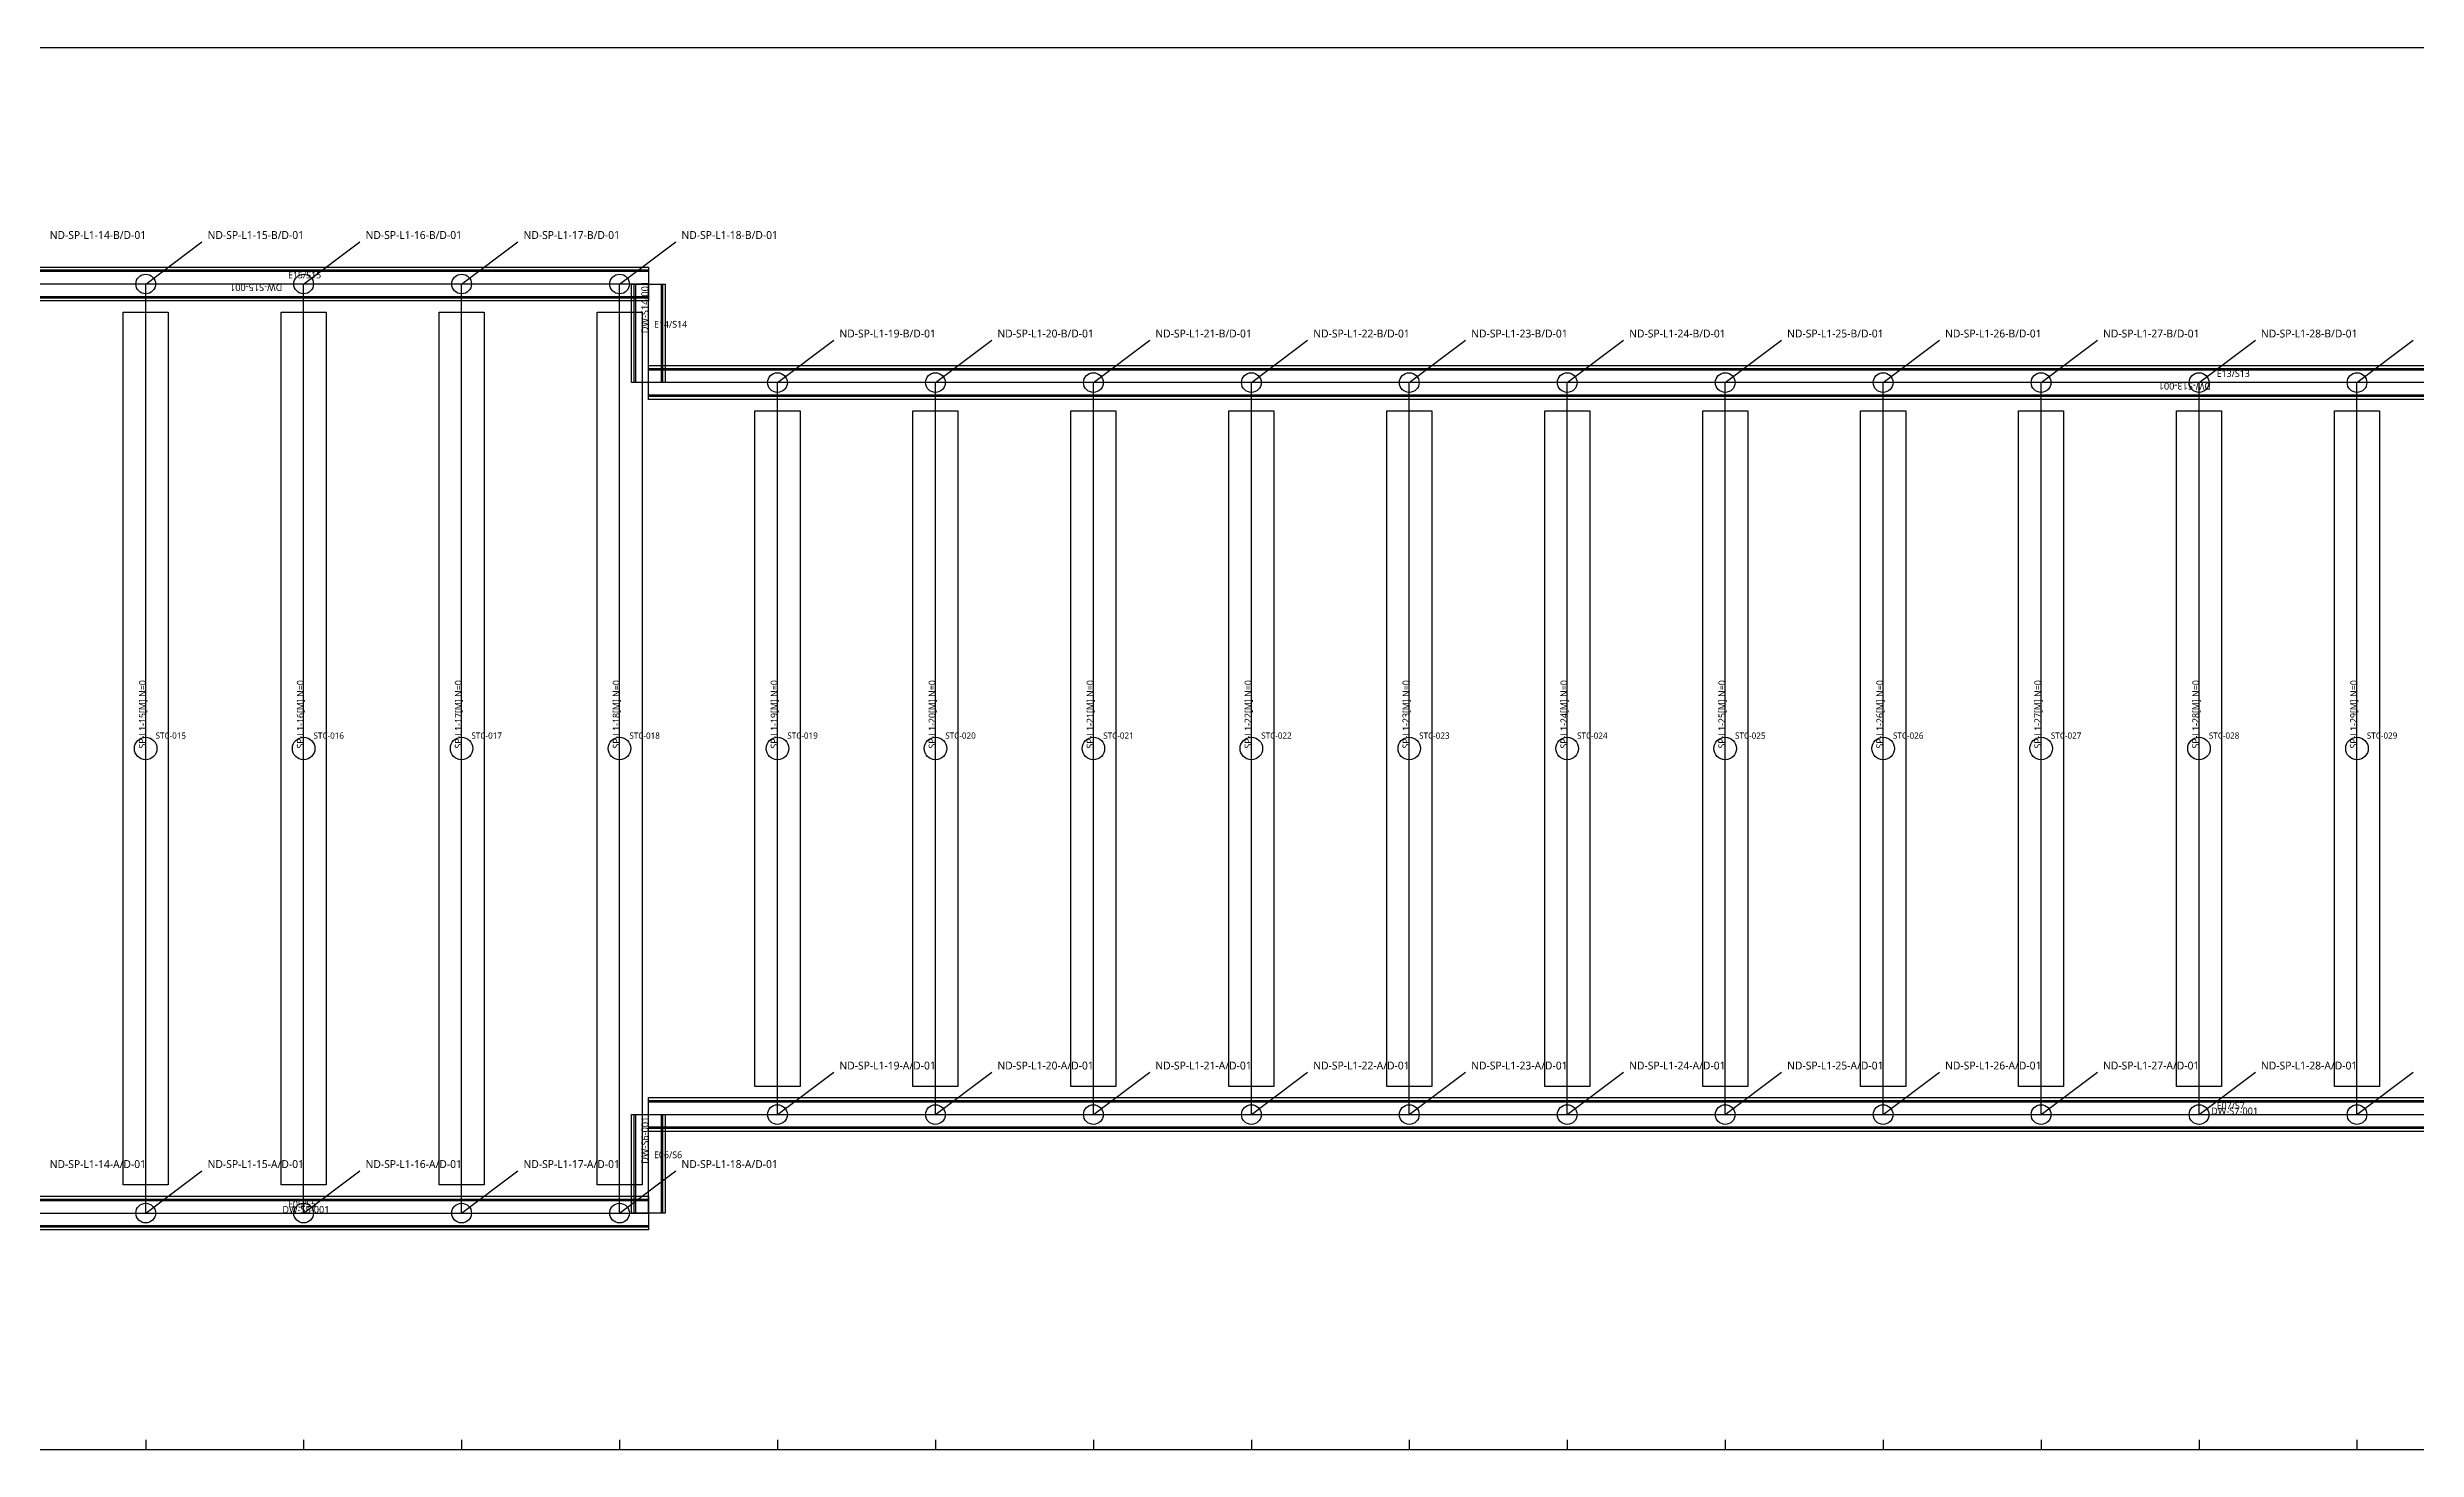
# Model space of a CAD drawing. Header units: millimetres. Extents: x -115600 to 213125, y -36808 to 24904.
# Drawn here: x -34345 to 49801, y -24902 to 24904 of the extents above; entities that cross this region are included whole.
import ezdxf

# ---------------------------------------------------------------- set-up
doc = ezdxf.new("R2010")
doc.units = ezdxf.units.MM
for name, color, linetype in [('PIT_COLUMN', 4, 'CONTINUOUS'), ('PIT_DIM', 5, 'CONTINUOUS'), ('PIT_EXCAVATION', 2, 'CONTINUOUS'), ('PIT_LEADER', 6, 'CONTINUOUS'), ('PIT_NODE', 4, 'CONTINUOUS'), ('PIT_RIGID_ARM', 4, 'CONTINUOUS'), ('PIT_SUPPORT_L01_MAIN', 1, 'CONTINUOUS'), ('PIT_SUPPORT_L01_MAIN_CL', 1, 'CONTINUOUS'), ('PIT_TEXT', 7, 'CONTINUOUS'), ('PIT_WALE_CL', 7, 'CONTINUOUS'), ('PIT_WALE_L00', 1, 'CONTINUOUS'), ('PIT_WALE_L01', 2, 'CONTINUOUS'), ('PIT_WALL', 7, 'CONTINUOUS'), ('PIT_WALL_CL', 7, 'CONTINUOUS')]:
    doc.layers.add(name, color=color, linetype=linetype)
doc.styles.add('OpenSansCondensed-Light', font='OpenSansCondensed-Light.ttf')
doc.styles.add('PIT_CN', font='msyh.ttf')
doc.dimstyles.new('EZDXF', dxfattribs={"dimtxt": 0.25, "dimasz": 0.175, "dimexe": 0.375, "dimexo": 0.125, "dimgap": 0.1, "dimtad": 1, "dimlfac": 100, "dimzin": 12, "dimdsep": 46, "dimtxsty": 'OpenSansCondensed-Light', "dimblk": 'ARCHTICK', "dimcen": 2.5, "dimazin": 3, "dimtfac": 0.5, "dimtmove": 2, "dimatfit": 3})
doc.dimstyles.new('PIT_DIM', dxfattribs={"dimtxt": 3, "dimasz": 2.5, "dimexe": 1.5, "dimexo": 1, "dimgap": 1, "dimtad": 1, "dimdec": 0, "dimlfac": 100, "dimzin": 12, "dimdsep": 46, "dimtxsty": 'PIT_CN', "dimblk": 'ARCHTICK', "dimcen": 2.5, "dimazin": 3, "dimtfac": 0.5, "dimtmove": 2, "dimatfit": 3})

# ---------------------------------------------------------------- blocks, each defined once
blk = doc.blocks.new('_ARCHTICK')
at = {"color": 0, "linetype": 'BYBLOCK', "const_width": 0.15}
blk.add_lwpolyline([(-0.5, -0.5), (0.5, 0.5)], dxfattribs=at)
blk = doc.blocks.new('*D1')
for p, q in [((-115000, 24551), (-115000, 24901.5)), ((-115000, 24900), (115000, 24900)), ((115000, 24551), (115000, 24901.5))]:
    blk.add_line(p, q)
at = {"layer": 'Defpoints'}
for p in [(-115000, 24900), (-115000, 24550), (115000, 24550)]:
    blk.add_point(p, dxfattribs=at)
at = {"layer": 'PIT_DIM', "xscale": 2.5, "yscale": 2.5, "rotation": 180}
blk.add_blockref('_ARCHTICK', (-115000, 24900), dxfattribs=at)
at = {"layer": 'PIT_DIM', "xscale": 2.5, "yscale": 2.5}
blk.add_blockref('_ARCHTICK', (115000, 24900), dxfattribs=at)
at = {"layer": 'PIT_DIM', "insert": (0, 24902.5), "char_height": 3, "attachment_point": 5, "style": 'PIT_CN'}
blk.add_mtext('23000000', dxfattribs=at)
blk = doc.blocks.new('*D16')
for p, q in [((-36463, -24551), (-36463, -24901.5)), ((-36463, -24900), (-30854, -24900)), ((-30854, -24551), (-30854, -24901.5))]:
    blk.add_line(p, q)
at = {"layer": 'Defpoints'}
for p in [(-36463, -24550), (-36463, -24900), (-30854, -24550)]:
    blk.add_point(p, dxfattribs=at)
at = {"layer": 'PIT_DIM', "xscale": 2.5, "yscale": 2.5, "rotation": 180}
blk.add_blockref('_ARCHTICK', (-36463, -24900), dxfattribs=at)
at = {"layer": 'PIT_DIM', "xscale": 2.5, "yscale": 2.5}
blk.add_blockref('_ARCHTICK', (-30854, -24900), dxfattribs=at)
at = {"layer": 'PIT_DIM', "insert": (-33658.5, -24897.5), "char_height": 3, "attachment_point": 5, "style": 'PIT_CN'}
blk.add_mtext('560900', dxfattribs=at)
blk = doc.blocks.new('*D17')
for p, q in [((-30854, -24551), (-30854, -24901.5)), ((-30854, -24900), (-25244, -24900)), ((-25244, -24551), (-25244, -24901.5))]:
    blk.add_line(p, q)
at = {"layer": 'Defpoints'}
for p in [(-30854, -24550), (-30854, -24900), (-25244, -24550)]:
    blk.add_point(p, dxfattribs=at)
at = {"layer": 'PIT_DIM', "xscale": 2.5, "yscale": 2.5, "rotation": 180}
blk.add_blockref('_ARCHTICK', (-30854, -24900), dxfattribs=at)
at = {"layer": 'PIT_DIM', "xscale": 2.5, "yscale": 2.5}
blk.add_blockref('_ARCHTICK', (-25244, -24900), dxfattribs=at)
at = {"layer": 'PIT_DIM', "insert": (-28049, -24897.5), "char_height": 3, "attachment_point": 5, "style": 'PIT_CN'}
blk.add_mtext('561000', dxfattribs=at)
blk = doc.blocks.new('*D18')
for p, q in [((-25244, -24551), (-25244, -24901.5)), ((-25244, -24900), (-19634, -24900)), ((-19634, -24551), (-19634, -24901.5))]:
    blk.add_line(p, q)
at = {"layer": 'Defpoints'}
for p in [(-25244, -24550), (-25244, -24900), (-19634, -24550)]:
    blk.add_point(p, dxfattribs=at)
at = {"layer": 'PIT_DIM', "xscale": 2.5, "yscale": 2.5, "rotation": 180}
blk.add_blockref('_ARCHTICK', (-25244, -24900), dxfattribs=at)
at = {"layer": 'PIT_DIM', "xscale": 2.5, "yscale": 2.5}
blk.add_blockref('_ARCHTICK', (-19634, -24900), dxfattribs=at)
at = {"layer": 'PIT_DIM', "insert": (-22439, -24897.5), "char_height": 3, "attachment_point": 5, "style": 'PIT_CN'}
blk.add_mtext('561000', dxfattribs=at)
blk = doc.blocks.new('*D19')
for p, q in [((-19634, -24551), (-19634, -24901.5)), ((-19634, -24900), (-14024, -24900)), ((-14024, -24551), (-14024, -24901.5))]:
    blk.add_line(p, q)
at = {"layer": 'Defpoints'}
for p in [(-19634, -24550), (-19634, -24900), (-14024, -24550)]:
    blk.add_point(p, dxfattribs=at)
at = {"layer": 'PIT_DIM', "xscale": 2.5, "yscale": 2.5, "rotation": 180}
blk.add_blockref('_ARCHTICK', (-19634, -24900), dxfattribs=at)
at = {"layer": 'PIT_DIM', "xscale": 2.5, "yscale": 2.5}
blk.add_blockref('_ARCHTICK', (-14024, -24900), dxfattribs=at)
at = {"layer": 'PIT_DIM', "insert": (-16829, -24897.5), "char_height": 3, "attachment_point": 5, "style": 'PIT_CN'}
blk.add_mtext('561000', dxfattribs=at)
blk = doc.blocks.new('*D20')
for p, q in [((-14024, -24551), (-14024, -24901.5)), ((-14024, -24900), (-8415, -24900)), ((-8415, -24551), (-8415, -24901.5))]:
    blk.add_line(p, q)
at = {"layer": 'Defpoints'}
for p in [(-14024, -24550), (-14024, -24900), (-8415, -24550)]:
    blk.add_point(p, dxfattribs=at)
at = {"layer": 'PIT_DIM', "xscale": 2.5, "yscale": 2.5, "rotation": 180}
blk.add_blockref('_ARCHTICK', (-14024, -24900), dxfattribs=at)
at = {"layer": 'PIT_DIM', "xscale": 2.5, "yscale": 2.5}
blk.add_blockref('_ARCHTICK', (-8415, -24900), dxfattribs=at)
at = {"layer": 'PIT_DIM', "insert": (-11219.5, -24897.5), "char_height": 3, "attachment_point": 5, "style": 'PIT_CN'}
blk.add_mtext('560900', dxfattribs=at)
blk = doc.blocks.new('*D21')
for p, q in [((-8415, -24551), (-8415, -24901.5)), ((-8415, -24900), (-2805, -24900)), ((-2805, -24551), (-2805, -24901.5))]:
    blk.add_line(p, q)
at = {"layer": 'Defpoints'}
for p in [(-8415, -24550), (-8415, -24900), (-2805, -24550)]:
    blk.add_point(p, dxfattribs=at)
at = {"layer": 'PIT_DIM', "xscale": 2.5, "yscale": 2.5, "rotation": 180}
blk.add_blockref('_ARCHTICK', (-8415, -24900), dxfattribs=at)
at = {"layer": 'PIT_DIM', "xscale": 2.5, "yscale": 2.5}
blk.add_blockref('_ARCHTICK', (-2805, -24900), dxfattribs=at)
at = {"layer": 'PIT_DIM', "insert": (-5610, -24897.5), "char_height": 3, "attachment_point": 5, "style": 'PIT_CN'}
blk.add_mtext('561000', dxfattribs=at)
blk = doc.blocks.new('*D22')
for p, q in [((-2805, -24551), (-2805, -24901.5)), ((-2805, -24900), (2805, -24900)), ((2805, -24551), (2805, -24901.5))]:
    blk.add_line(p, q)
at = {"layer": 'Defpoints'}
for p in [(-2805, -24550), (-2805, -24900), (2805, -24550)]:
    blk.add_point(p, dxfattribs=at)
at = {"layer": 'PIT_DIM', "xscale": 2.5, "yscale": 2.5, "rotation": 180}
blk.add_blockref('_ARCHTICK', (-2805, -24900), dxfattribs=at)
at = {"layer": 'PIT_DIM', "xscale": 2.5, "yscale": 2.5}
blk.add_blockref('_ARCHTICK', (2805, -24900), dxfattribs=at)
at = {"layer": 'PIT_DIM', "insert": (0, -24897.5), "char_height": 3, "attachment_point": 5, "style": 'PIT_CN'}
blk.add_mtext('561000', dxfattribs=at)
blk = doc.blocks.new('*D23')
for p, q in [((2805, -24551), (2805, -24901.5)), ((2805, -24900), (8415, -24900)), ((8415, -24551), (8415, -24901.5))]:
    blk.add_line(p, q)
at = {"layer": 'Defpoints'}
for p in [(2805, -24550), (2805, -24900), (8415, -24550)]:
    blk.add_point(p, dxfattribs=at)
at = {"layer": 'PIT_DIM', "xscale": 2.5, "yscale": 2.5, "rotation": 180}
blk.add_blockref('_ARCHTICK', (2805, -24900), dxfattribs=at)
at = {"layer": 'PIT_DIM', "xscale": 2.5, "yscale": 2.5}
blk.add_blockref('_ARCHTICK', (8415, -24900), dxfattribs=at)
at = {"layer": 'PIT_DIM', "insert": (5610, -24897.5), "char_height": 3, "attachment_point": 5, "style": 'PIT_CN'}
blk.add_mtext('561000', dxfattribs=at)
blk = doc.blocks.new('*D24')
for p, q in [((8415, -24551), (8415, -24901.5)), ((8415, -24900), (14024, -24900)), ((14024, -24551), (14024, -24901.5))]:
    blk.add_line(p, q)
at = {"layer": 'Defpoints'}
for p in [(8415, -24550), (8415, -24900), (14024, -24550)]:
    blk.add_point(p, dxfattribs=at)
at = {"layer": 'PIT_DIM', "xscale": 2.5, "yscale": 2.5, "rotation": 180}
blk.add_blockref('_ARCHTICK', (8415, -24900), dxfattribs=at)
at = {"layer": 'PIT_DIM', "xscale": 2.5, "yscale": 2.5}
blk.add_blockref('_ARCHTICK', (14024, -24900), dxfattribs=at)
at = {"layer": 'PIT_DIM', "insert": (11219.5, -24897.5), "char_height": 3, "attachment_point": 5, "style": 'PIT_CN'}
blk.add_mtext('560900', dxfattribs=at)
blk = doc.blocks.new('*D25')
for p, q in [((14024, -24551), (14024, -24901.5)), ((14024, -24900), (19634, -24900)), ((19634, -24551), (19634, -24901.5))]:
    blk.add_line(p, q)
at = {"layer": 'Defpoints'}
for p in [(14024, -24550), (14024, -24900), (19634, -24550)]:
    blk.add_point(p, dxfattribs=at)
at = {"layer": 'PIT_DIM', "xscale": 2.5, "yscale": 2.5, "rotation": 180}
blk.add_blockref('_ARCHTICK', (14024, -24900), dxfattribs=at)
at = {"layer": 'PIT_DIM', "xscale": 2.5, "yscale": 2.5}
blk.add_blockref('_ARCHTICK', (19634, -24900), dxfattribs=at)
at = {"layer": 'PIT_DIM', "insert": (16829, -24897.5), "char_height": 3, "attachment_point": 5, "style": 'PIT_CN'}
blk.add_mtext('561000', dxfattribs=at)
blk = doc.blocks.new('*D26')
for p, q in [((19634, -24551), (19634, -24901.5)), ((19634, -24900), (25244, -24900)), ((25244, -24551), (25244, -24901.5))]:
    blk.add_line(p, q)
at = {"layer": 'Defpoints'}
for p in [(19634, -24550), (19634, -24900), (25244, -24550)]:
    blk.add_point(p, dxfattribs=at)
at = {"layer": 'PIT_DIM', "xscale": 2.5, "yscale": 2.5, "rotation": 180}
blk.add_blockref('_ARCHTICK', (19634, -24900), dxfattribs=at)
at = {"layer": 'PIT_DIM', "xscale": 2.5, "yscale": 2.5}
blk.add_blockref('_ARCHTICK', (25244, -24900), dxfattribs=at)
at = {"layer": 'PIT_DIM', "insert": (22439, -24897.5), "char_height": 3, "attachment_point": 5, "style": 'PIT_CN'}
blk.add_mtext('561000', dxfattribs=at)
blk = doc.blocks.new('*D27')
for p, q in [((25244, -24551), (25244, -24901.5)), ((25244, -24900), (30854, -24900)), ((30854, -24551), (30854, -24901.5))]:
    blk.add_line(p, q)
at = {"layer": 'Defpoints'}
for p in [(25244, -24550), (25244, -24900), (30854, -24550)]:
    blk.add_point(p, dxfattribs=at)
at = {"layer": 'PIT_DIM', "xscale": 2.5, "yscale": 2.5, "rotation": 180}
blk.add_blockref('_ARCHTICK', (25244, -24900), dxfattribs=at)
at = {"layer": 'PIT_DIM', "xscale": 2.5, "yscale": 2.5}
blk.add_blockref('_ARCHTICK', (30854, -24900), dxfattribs=at)
at = {"layer": 'PIT_DIM', "insert": (28049, -24897.5), "char_height": 3, "attachment_point": 5, "style": 'PIT_CN'}
blk.add_mtext('561000', dxfattribs=at)
blk = doc.blocks.new('*D28')
for p, q in [((30854, -24551), (30854, -24901.5)), ((30854, -24900), (36463, -24900)), ((36463, -24551), (36463, -24901.5))]:
    blk.add_line(p, q)
at = {"layer": 'Defpoints'}
for p in [(30854, -24550), (30854, -24900), (36463, -24550)]:
    blk.add_point(p, dxfattribs=at)
at = {"layer": 'PIT_DIM', "xscale": 2.5, "yscale": 2.5, "rotation": 180}
blk.add_blockref('_ARCHTICK', (30854, -24900), dxfattribs=at)
at = {"layer": 'PIT_DIM', "xscale": 2.5, "yscale": 2.5}
blk.add_blockref('_ARCHTICK', (36463, -24900), dxfattribs=at)
at = {"layer": 'PIT_DIM', "insert": (33658.5, -24897.5), "char_height": 3, "attachment_point": 5, "style": 'PIT_CN'}
blk.add_mtext('560900', dxfattribs=at)
blk = doc.blocks.new('*D29')
for p, q in [((36463, -24551), (36463, -24901.5)), ((36463, -24900), (42073, -24900)), ((42073, -24551), (42073, -24901.5))]:
    blk.add_line(p, q)
at = {"layer": 'Defpoints'}
for p in [(36463, -24550), (36463, -24900), (42073, -24550)]:
    blk.add_point(p, dxfattribs=at)
at = {"layer": 'PIT_DIM', "xscale": 2.5, "yscale": 2.5, "rotation": 180}
blk.add_blockref('_ARCHTICK', (36463, -24900), dxfattribs=at)
at = {"layer": 'PIT_DIM', "xscale": 2.5, "yscale": 2.5}
blk.add_blockref('_ARCHTICK', (42073, -24900), dxfattribs=at)
at = {"layer": 'PIT_DIM', "insert": (39268, -24897.5), "char_height": 3, "attachment_point": 5, "style": 'PIT_CN'}
blk.add_mtext('561000', dxfattribs=at)
blk = doc.blocks.new('*D30')
for p, q in [((42073, -24551), (42073, -24901.5)), ((42073, -24900), (47683, -24900)), ((47683, -24551), (47683, -24901.5))]:
    blk.add_line(p, q)
at = {"layer": 'Defpoints'}
for p in [(42073, -24550), (42073, -24900), (47683, -24550)]:
    blk.add_point(p, dxfattribs=at)
at = {"layer": 'PIT_DIM', "xscale": 2.5, "yscale": 2.5, "rotation": 180}
blk.add_blockref('_ARCHTICK', (42073, -24900), dxfattribs=at)
at = {"layer": 'PIT_DIM', "xscale": 2.5, "yscale": 2.5}
blk.add_blockref('_ARCHTICK', (47683, -24900), dxfattribs=at)
at = {"layer": 'PIT_DIM', "insert": (44878, -24897.5), "char_height": 3, "attachment_point": 5, "style": 'PIT_CN'}
blk.add_mtext('561000', dxfattribs=at)
blk = doc.blocks.new('*D31')
for p, q in [((47683, -24551), (47683, -24901.5)), ((47683, -24900), (53293, -24900)), ((53293, -24551), (53293, -24901.5))]:
    blk.add_line(p, q)
at = {"layer": 'Defpoints'}
for p in [(47683, -24550), (47683, -24900), (53293, -24550)]:
    blk.add_point(p, dxfattribs=at)
at = {"layer": 'PIT_DIM', "xscale": 2.5, "yscale": 2.5, "rotation": 180}
blk.add_blockref('_ARCHTICK', (47683, -24900), dxfattribs=at)
at = {"layer": 'PIT_DIM', "xscale": 2.5, "yscale": 2.5}
blk.add_blockref('_ARCHTICK', (53293, -24900), dxfattribs=at)
at = {"layer": 'PIT_DIM', "insert": (50488, -24897.5), "char_height": 3, "attachment_point": 5, "style": 'PIT_CN'}
blk.add_mtext('561000', dxfattribs=at)

msp = doc.modelspace()

# ---------------------------------------------------------------- linework, layer by layer
at = {"layer": 'PIT_COLUMN'}
for centre in [(-30854, 0), (-25244, 0), (-19634, 0), (-14024, 0), (-8415, 0), (-2805, 0), (2805, 0), (8415, 0), (14024, 0), (19634, 0), (25244, 0), (30854, 0), (36463, 0), (42073, 0), (47683, 0)]:
    msp.add_circle(centre, 400, dxfattribs=at)
at = {"layer": 'PIT_EXCAVATION'}
msp.add_lwpolyline([(-115000, -14000), (-99000, -14000), (-99000, -12000), (-39000, -12000), (-39000, -16500), (-13000, -16500), (-13000, -13000), (98000, -13000), (98000, -14500), (115000, -14500), (115000, 14500), (98000, 14500), (98000, 13000), (-13000, 13000), (-13000, 16500), (-39000, 16500), (-39000, 12000), (-99000, 12000), (-99000, 14000), (-115000, 14000)], close=True, dxfattribs=at)
at = {"layer": 'PIT_NODE'}
for centre in [(-30854, 16500), (-25244, 16500), (-19634, 16500), (-14024, 16500), (-8415, 13000), (-2805, 13000), (2805, 13000), (8415, 13000), (14024, 13000), (19634, 13000), (25244, 13000), (30854, 13000), (36463, 13000), (42073, 13000), (47683, 13000), (-8415, -13000), (-2805, -13000), (2805, -13000), (8415, -13000), (14024, -13000), (19634, -13000), (25244, -13000), (30854, -13000), (36463, -13000), (42073, -13000), (47683, -13000), (-30854, -16500), (-25244, -16500), (-19634, -16500), (-14024, -16500)]:
    msp.add_circle(centre, 350, dxfattribs=at)
at = {"layer": 'PIT_RIGID_ARM'}
for p, q in [((-30854, 15500), (-30854, 16500)), ((-25244, 15500), (-25244, 16500)), ((-19634, 15500), (-19634, 16500)), ((-14024, 15500), (-14024, 16500)), ((-8415, 12000), (-8415, 13000)), ((-2805, 12000), (-2805, 13000)), ((2805, 12000), (2805, 13000)), ((8415, 12000), (8415, 13000)), ((14024, 12000), (14024, 13000)), ((19634, 12000), (19634, 13000)), ((25244, 12000), (25244, 13000)), ((30854, 12000), (30854, 13000)), ((36463, 12000), (36463, 13000)), ((42073, 12000), (42073, 13000)), ((47683, 12000), (47683, 13000)), ((-8415, -13000), (-8415, -12000)), ((-2805, -13000), (-2805, -12000)), ((2805, -13000), (2805, -12000)), ((8415, -13000), (8415, -12000)), ((14024, -13000), (14024, -12000)), ((19634, -13000), (19634, -12000)), ((25244, -13000), (25244, -12000)), ((30854, -13000), (30854, -12000)), ((36463, -13000), (36463, -12000)), ((42073, -13000), (42073, -12000)), ((47683, -13000), (47683, -12000)), ((-30854, -16500), (-30854, -15500)), ((-25244, -16500), (-25244, -15500)), ((-19634, -16500), (-19634, -15500)), ((-14024, -16500), (-14024, -15500))]:
    msp.add_line(p, q, dxfattribs=at)
at = {"layer": 'PIT_SUPPORT_L01_MAIN'}
for points in [[(-31654, -15500), (-31654, 15500), (-30054, 15500), (-30054, -15500)], [(-26044, -15500), (-26044, 15500), (-24444, 15500), (-24444, -15500)], [(-20434, -15500), (-20434, 15500), (-18834, 15500), (-18834, -15500)], [(-14824, -15500), (-14824, 15500), (-13224, 15500), (-13224, -15500)], [(-9215, -12000), (-9215, 12000), (-7615, 12000), (-7615, -12000)], [(-3605, -12000), (-3605, 12000), (-2005, 12000), (-2005, -12000)], [(2005, -12000), (2005, 12000), (3605, 12000), (3605, -12000)], [(7615, -12000), (7615, 12000), (9215, 12000), (9215, -12000)], [(13224, -12000), (13224, 12000), (14824, 12000), (14824, -12000)], [(18834, -12000), (18834, 12000), (20434, 12000), (20434, -12000)], [(24444, -12000), (24444, 12000), (26044, 12000), (26044, -12000)], [(30054, -12000), (30054, 12000), (31654, 12000), (31654, -12000)], [(35663, -12000), (35663, 12000), (37263, 12000), (37263, -12000)], [(41273, -12000), (41273, 12000), (42873, 12000), (42873, -12000)], [(46883, -12000), (46883, 12000), (48483, 12000), (48483, -12000)]]:
    msp.add_lwpolyline(points, close=True, dxfattribs=at)
at = {"layer": 'PIT_SUPPORT_L01_MAIN_CL'}
for p, q in [((-30854, -15500), (-30854, 15500)), ((-25244, -15500), (-25244, 15500)), ((-19634, -15500), (-19634, 15500)), ((-14024, -15500), (-14024, 15500)), ((-8415, -12000), (-8415, 12000)), ((-2805, -12000), (-2805, 12000)), ((2805, -12000), (2805, 12000)), ((8415, -12000), (8415, 12000)), ((14024, -12000), (14024, 12000)), ((19634, -12000), (19634, 12000)), ((25244, -12000), (25244, 12000)), ((30854, -12000), (30854, 12000)), ((36463, -12000), (36463, 12000)), ((42073, -12000), (42073, 12000)), ((47683, -12000), (47683, 12000))]:
    msp.add_line(p, q, dxfattribs=at)
at = {"layer": 'PIT_WALE_CL'}
for p, q in [((-13000, 16500), (-39000, 16500)), ((-13000, 16500), (-39000, 16500)), ((-13000, 13000), (-13000, 16500)), ((-13000, 13000), (-13000, 16500)), ((98000, 13000), (-13000, 13000)), ((98000, 13000), (-13000, 13000)), ((-13000, -16500), (-13000, -13000)), ((-13000, -13000), (98000, -13000)), ((-13000, -16500), (-13000, -13000)), ((-13000, -13000), (98000, -13000)), ((-39000, -16500), (-13000, -16500)), ((-39000, -16500), (-13000, -16500))]:
    msp.add_line(p, q, dxfattribs=at)
at = {"layer": 'PIT_WALE_L00'}
for points in [[(-13000, 16000), (-39000, 16000), (-39000, 17000), (-13000, 17000)], [(-13500, 13000), (-13500, 16500), (-12500, 16500), (-12500, 13000)], [(98000, 12500), (-13000, 12500), (-13000, 13500), (98000, 13500)], [(-13000, -12500), (98000, -12500), (98000, -13500), (-13000, -13500)], [(-13500, -16500), (-13500, -13000), (-12500, -13000), (-12500, -16500)], [(-39000, -16000), (-13000, -16000), (-13000, -17000), (-39000, -17000)]]:
    msp.add_lwpolyline(points, close=True, dxfattribs=at)
at = {"layer": 'PIT_WALE_L01'}
for points in [[(-13000, 16050), (-39000, 16050), (-39000, 16950), (-13000, 16950)], [(-13450, 13000), (-13450, 16500), (-12550, 16500), (-12550, 13000)], [(98000, 12550), (-13000, 12550), (-13000, 13450), (98000, 13450)], [(-13000, -12550), (98000, -12550), (98000, -13450), (-13000, -13450)], [(-13450, -16500), (-13450, -13000), (-12550, -13000), (-12550, -16500)], [(-39000, -16050), (-13000, -16050), (-13000, -16950), (-39000, -16950)]]:
    msp.add_lwpolyline(points, close=True, dxfattribs=at)
at = {"layer": 'PIT_WALL'}
for points in [[(-13000, 15900), (-39000, 15900), (-39000, 17100), (-13000, 17100)], [(-13600, 13000), (-13600, 16500), (-12400, 16500), (-12400, 13000)], [(98000, 12400), (-13000, 12400), (-13000, 13600), (98000, 13600)], [(-13000, -12400), (98000, -12400), (98000, -13600), (-13000, -13600)], [(-13600, -16500), (-13600, -13000), (-12400, -13000), (-12400, -16500)], [(-39000, -15900), (-13000, -15900), (-13000, -17100), (-39000, -17100)]]:
    msp.add_lwpolyline(points, close=True, dxfattribs=at)
at = {"layer": 'PIT_WALL_CL'}
for p, q in [((-13000, 16500), (-39000, 16500)), ((-13000, 13000), (-13000, 16500)), ((98000, 13000), (-13000, 13000)), ((-13000, -16500), (-13000, -13000)), ((-13000, -13000), (98000, -13000)), ((-39000, -16500), (-13000, -16500))]:
    msp.add_line(p, q, dxfattribs=at)

# ---------------------------------------------------------------- texts
at = {"layer": 'PIT_LEADER', "style": 'PIT_CN'}
for s, p in [('ND-SP-L1-14-B/D-01', (-34263, 18100)), ('ND-SP-L1-15-B/D-01', (-28654, 18100)), ('ND-SP-L1-16-B/D-01', (-23044, 18100)), ('ND-SP-L1-17-B/D-01', (-17434, 18100)), ('ND-SP-L1-18-B/D-01', (-11824, 18100)), ('ND-SP-L1-19-B/D-01', (-6215, 14600)), ('ND-SP-L1-20-B/D-01', (-605, 14600)), ('ND-SP-L1-21-B/D-01', (5005, 14600)), ('ND-SP-L1-22-B/D-01', (10615, 14600)), ('ND-SP-L1-23-B/D-01', (16224, 14600)), ('ND-SP-L1-24-B/D-01', (21834, 14600)), ('ND-SP-L1-25-B/D-01', (27444, 14600)), ('ND-SP-L1-26-B/D-01', (33054, 14600)), ('ND-SP-L1-27-B/D-01', (38663, 14600)), ('ND-SP-L1-28-B/D-01', (44273, 14600)), ('ND-SP-L1-19-A/D-01', (-6215, -11400)), ('ND-SP-L1-20-A/D-01', (-605, -11400)), ('ND-SP-L1-21-A/D-01', (5005, -11400)), ('ND-SP-L1-22-A/D-01', (10615, -11400)), ('ND-SP-L1-23-A/D-01', (16224, -11400)), ('ND-SP-L1-24-A/D-01', (21834, -11400)), ('ND-SP-L1-25-A/D-01', (27444, -11400)), ('ND-SP-L1-26-A/D-01', (33054, -11400)), ('ND-SP-L1-27-A/D-01', (38663, -11400)), ('ND-SP-L1-28-A/D-01', (44273, -11400)), ('ND-SP-L1-14-A/D-01', (-34263, -14900)), ('ND-SP-L1-15-A/D-01', (-28654, -14900)), ('ND-SP-L1-16-A/D-01', (-23044, -14900)), ('ND-SP-L1-17-A/D-01', (-17434, -14900)), ('ND-SP-L1-18-A/D-01', (-11824, -14900))]:
    msp.add_text(s, height=280, dxfattribs=at).set_placement(p)
at = {"layer": 'PIT_TEXT', "style": 'PIT_CN'}
for s, height, p in [('E15/S15', 240, (-25800, 16700)), ('E14/S14', 240, (-12800, 14950)), ('E13/S13', 240, (42700, 13200)), ('STC-015', 220, (-30504, 350)), ('STC-016', 220, (-24894, 350)), ('STC-017', 220, (-19284, 350)), ('STC-018', 220, (-13674, 350)), ('STC-019', 220, (-8065, 350)), ('STC-020', 220, (-2455, 350)), ('STC-021', 220, (3155, 350)), ('STC-022', 220, (8765, 350)), ('STC-023', 220, (14374, 350)), ('STC-024', 220, (19984, 350)), ('STC-025', 220, (25594, 350)), ('STC-026', 220, (31204, 350)), ('STC-027', 220, (36813, 350)), ('STC-028', 220, (42423, 350)), ('STC-029', 220, (48033, 350)), ('E07/S7', 240, (42700, -12800)), ('DW-S7-001', 250, (42500, -13000)), ('E06/S6', 240, (-12800, -14550)), ('DW-S5-001', 250, (-26000, -16500)), ('E05/S5', 240, (-25800, -16300))]:
    msp.add_text(s, height=height, dxfattribs=at).set_placement(p)
for s, height, rotation, p in [('DW-S15-001', 250, 180, (-26000, 16500)), ('DW-S14-001', 250, 90, (-13000, 14750)), ('DW-S13-001', 250, 180, (42500, 13000)), ('SP-L1-15[M] N=0', 240, 90, (-30854, 0)), ('SP-L1-16[M] N=0', 240, 90, (-25244, 0)), ('SP-L1-17[M] N=0', 240, 90, (-19634, 0)), ('SP-L1-18[M] N=0', 240, 90, (-14024, 0)), ('SP-L1-19[M] N=0', 240, 90, (-8415, 0)), ('SP-L1-20[M] N=0', 240, 90, (-2805, 0)), ('SP-L1-21[M] N=0', 240, 90, (2805, 0)), ('SP-L1-22[M] N=0', 240, 90, (8415, 0)), ('SP-L1-23[M] N=0', 240, 90, (14024, 0)), ('SP-L1-24[M] N=0', 240, 90, (19634, 0)), ('SP-L1-25[M] N=0', 240, 90, (25244, 0)), ('SP-L1-26[M] N=0', 240, 90, (30854, 0)), ('SP-L1-27[M] N=0', 240, 90, (36463, 0)), ('SP-L1-28[M] N=0', 240, 90, (42073, 0)), ('SP-L1-29[M] N=0', 240, 90, (47683, 0)), ('DW-S6-001', 250, 90, (-13000, -14750))]:
    msp.add_text(s, height=height, rotation=rotation, dxfattribs=at).set_placement(p)

# ---------------------------------------------------------------- dimensions: what is measured, and where the dimension line sits
at = {"layer": 'PIT_DIM'}
for base, p1, p2, text, picture, middle in [((-115000, 24900), (-115000, 24550), (115000, 24550), '总长 230.000m', '*D1', (0, 24902.5)), ((-36463, -24900), (-36463, -24550), (-30854, -24550), '5.609', '*D16', (-33658.5, -24897.5)), ((-30854, -24900), (-30854, -24550), (-25244, -24550), '5.610', '*D17', (-28049, -24897.5)), ((-25244, -24900), (-25244, -24550), (-19634, -24550), '5.610', '*D18', (-22439, -24897.5)), ((-19634, -24900), (-19634, -24550), (-14024, -24550), '5.610', '*D19', (-16829, -24897.5)), ((-14024, -24900), (-14024, -24550), (-8415, -24550), '5.609', '*D20', (-11219.5, -24897.5)), ((-8415, -24900), (-8415, -24550), (-2805, -24550), '5.610', '*D21', (-5610, -24897.5)), ((-2805, -24900), (-2805, -24550), (2805, -24550), '5.610', '*D22', (0, -24897.5)), ((2805, -24900), (2805, -24550), (8415, -24550), '5.610', '*D23', (5610, -24897.5)), ((8415, -24900), (8415, -24550), (14024, -24550), '5.609', '*D24', (11219.5, -24897.5)), ((14024, -24900), (14024, -24550), (19634, -24550), '5.610', '*D25', (16829, -24897.5)), ((19634, -24900), (19634, -24550), (25244, -24550), '5.610', '*D26', (22439, -24897.5)), ((25244, -24900), (25244, -24550), (30854, -24550), '5.610', '*D27', (28049, -24897.5)), ((30854, -24900), (30854, -24550), (36463, -24550), '5.609', '*D28', (33658.5, -24897.5)), ((36463, -24900), (36463, -24550), (42073, -24550), '5.610', '*D29', (39268, -24897.5)), ((42073, -24900), (42073, -24550), (47683, -24550), '5.610', '*D30', (44878, -24897.5)), ((47683, -24900), (47683, -24550), (53293, -24550), '5.610', '*D31', (50488, -24897.5))]:
    dim = msp.add_linear_dim(base=base, p1=p1, p2=p2, text=text, dimstyle='PIT_DIM', dxfattribs=at)
    dim.commit()
    dim.dimension.update_dxf_attribs({"geometry": picture, "text_midpoint": middle})

# ---------------------------------------------------------------- leaders
at = {"layer": 'PIT_LEADER'}
for points in [[(-30854, 16500), (-28854, 18000)], [(-25244, 16500), (-23244, 18000)], [(-19634, 16500), (-17634, 18000)], [(-14024, 16500), (-12024, 18000)], [(-8415, 13000), (-6415, 14500)], [(-2805, 13000), (-805, 14500)], [(2805, 13000), (4805, 14500)], [(8415, 13000), (10415, 14500)], [(14024, 13000), (16024, 14500)], [(19634, 13000), (21634, 14500)], [(25244, 13000), (27244, 14500)], [(30854, 13000), (32854, 14500)], [(36463, 13000), (38463, 14500)], [(42073, 13000), (44073, 14500)], [(47683, 13000), (49683, 14500)], [(-8415, -13000), (-6415, -11500)], [(-2805, -13000), (-805, -11500)], [(2805, -13000), (4805, -11500)], [(8415, -13000), (10415, -11500)], [(14024, -13000), (16024, -11500)], [(19634, -13000), (21634, -11500)], [(25244, -13000), (27244, -11500)], [(30854, -13000), (32854, -11500)], [(36463, -13000), (38463, -11500)], [(42073, -13000), (44073, -11500)], [(47683, -13000), (49683, -11500)], [(-30854, -16500), (-28854, -15000)], [(-25244, -16500), (-23244, -15000)], [(-19634, -16500), (-17634, -15000)], [(-14024, -16500), (-12024, -15000)]]:
    msp.add_leader(points, dimstyle='EZDXF', dxfattribs=at)

doc.saveas('drawing.dxf')
